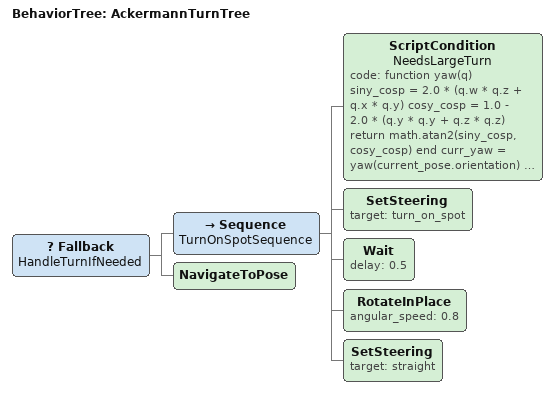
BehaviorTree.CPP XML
<root main_tree_to_execute="AckermannTurnTree">
  <BehaviorTree ID="AckermannTurnTree">

    <!--
      If the robot needs to turn sharply, handle it with steering + spin sequence.
      Otherwise, navigate normally.
    -->
    <Fallback name="HandleTurnIfNeeded">

      <!-- Turn-on-spot sequence -->
      <Sequence name="TurnOnSpotSequence">

        <!-- Check if a large heading change is required -->
        <ScriptCondition
          name="NeedsLargeTurn"
          code="
            function yaw(q)
              siny_cosp = 2.0 * (q.w * q.z + q.x * q.y)
              cosy_cosp = 1.0 - 2.0 * (q.y * q.y + q.z * q.z)
              return math.atan2(siny_cosp, cosy_cosp)
            end
            curr_yaw = yaw(current_pose.orientation)
            goal_yaw = yaw(goal.orientation)
            return math.abs(curr_yaw - goal_yaw) > 0.6
          "/>

        <!-- Step 1: Turn wheels to spin configuration -->
        <SetSteering target="turn_on_spot"/>

        <!-- Step 2: Wait for steering actuators -->
        <Wait delay="0.5"/>

        <!-- Step 3: Rotate robot on the spot -->
        <RotateInPlace angular_speed="0.8"/>

        <!-- Step 4: Restore steering to straight driving -->
        <SetSteering target="straight"/>

      </Sequence>

      <!-- If no large turn is needed, proceed with normal navigation -->
      <NavigateToPose/>

    </Fallback>

  </BehaviorTree>
</root>
